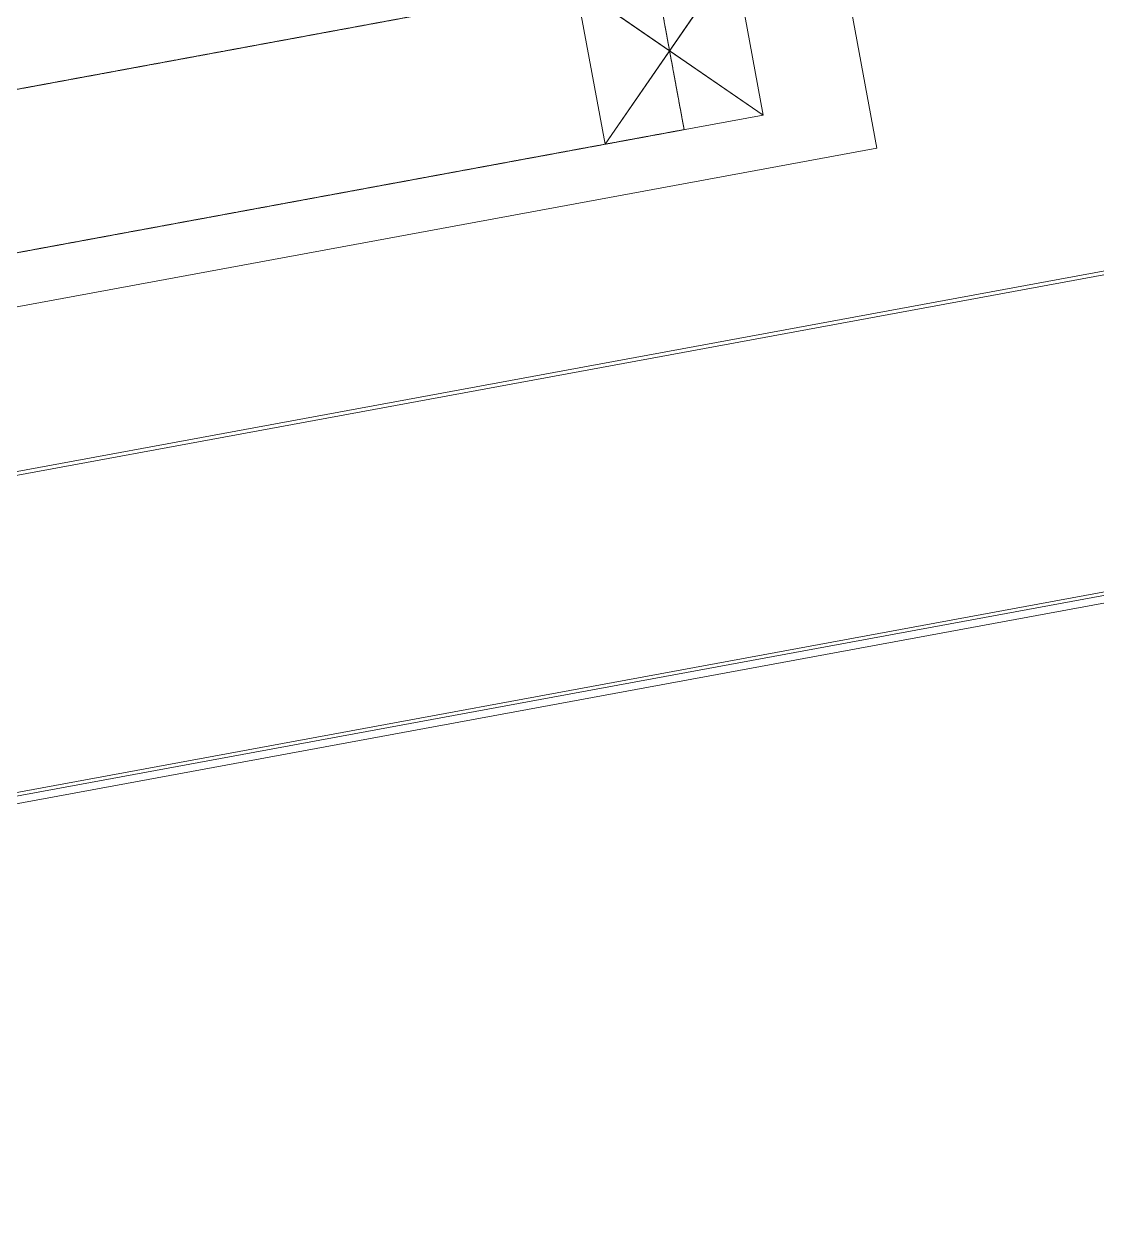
# Model space of a CAD drawing. Header units: millimetres. Extents: x -159872 to 386485, y -250577 to 158966.
# Drawn here: x 177692 to 177893.5, y 4128.8 to 4355.3 of the extents above; entities that cross this region are included whole.
import ezdxf

# ---------------------------------------------------------------- set-up
doc = ezdxf.new("R2010")
doc.units = ezdxf.units.MM
doc.linetypes.add('DGN Style 3', pattern=[0.293518, 0.209656, -0.083862])
doc.layers.get('0').update_dxf_attribs({"lineweight": 25})
doc.layers.add('LDS-equipment-kitchen equipment', color=3, linetype='Continuous', lineweight=13)

# ---------------------------------------------------------------- blocks, each defined once
blk = doc.blocks.new('Group-198')
at = {"layer": 'LDS-equipment-kitchen equipment', "lineweight": 5}
for p, q in [((117151.82, 40825.46), (117127.61, 40790.29)), ((117157.3, 40795.77), (117122.13, 40819.98))]:
    blk.add_line(p, q, dxfattribs=at)
at = {"layer": 'LDS-equipment-kitchen equipment', "linetype": 'Continuous', "lineweight": 5, "flags": 128}
blk.add_lwpolyline([(116490.24, 40662.47), (117178.61, 40789.54), (116879.11, 42412.13), (116190.73, 42285.06), (116490.24, 40662.47)], dxfattribs=at)
at = {"layer": 'LDS-equipment-kitchen equipment', "lineweight": 5, "flags": 128}
for points in [[(117157.3, 40795.77), (117151.82, 40825.46), (117122.13, 40819.98), (117127.61, 40790.29), (117157.3, 40795.77), (117122.13, 40819.98)], [(117151.82, 40825.46), (117157.3, 40795.77), (117127.61, 40790.29), (117122.13, 40819.98), (117151.82, 40825.46), (117127.61, 40790.29)]]:
    blk.add_lwpolyline(points, dxfattribs=at)
at = {"layer": 'LDS-equipment-kitchen equipment', "linetype": 'DGN Style 3', "lineweight": 5, "flags": 128}
for points in [[(117136.97, 40822.72), (116664.68, 40735.54), (116670.16, 40705.85), (117142.45, 40793.03), (117136.97, 40822.72)], [(117142.45, 40793.03), (116670.16, 40705.85), (116664.68, 40735.54), (117136.97, 40822.72), (117142.45, 40793.03)]]:
    blk.add_lwpolyline(points, dxfattribs=at)
blk = doc.blocks.new('A$C73be1ed8')
at = {"transparency": 33554687}
for points in [[(0, 689.84, 0), (0, 1476.38, 0)], [(0.7, 689.84, 0), (0.7, 1476.38, 0)], [(59.3, 703.24, 0), (59.3, 1410.08, 0)], [(60, 703.24, 0), (60, 1410.08, 0)], [(61.4, 1409.38, 0), (61.4, 709.34, 0)]]:
    blk.add_polyline3d(points, dxfattribs=at)

msp = doc.modelspace()

# ---------------------------------------------------------------- block references
at = {"layer": 'LDS-equipment-kitchen equipment'}
msp.add_blockref('Group-198', (60673.51323, -36457.51522), dxfattribs=at)
at = {"layer": 'LDS-equipment-kitchen equipment', "xscale": -1, "rotation": 100.4582459913295}
msp.add_blockref('A$C73be1ed8', (178631.73576, 4445.00837, 0), dxfattribs=at)

doc.saveas('drawing.dxf')
